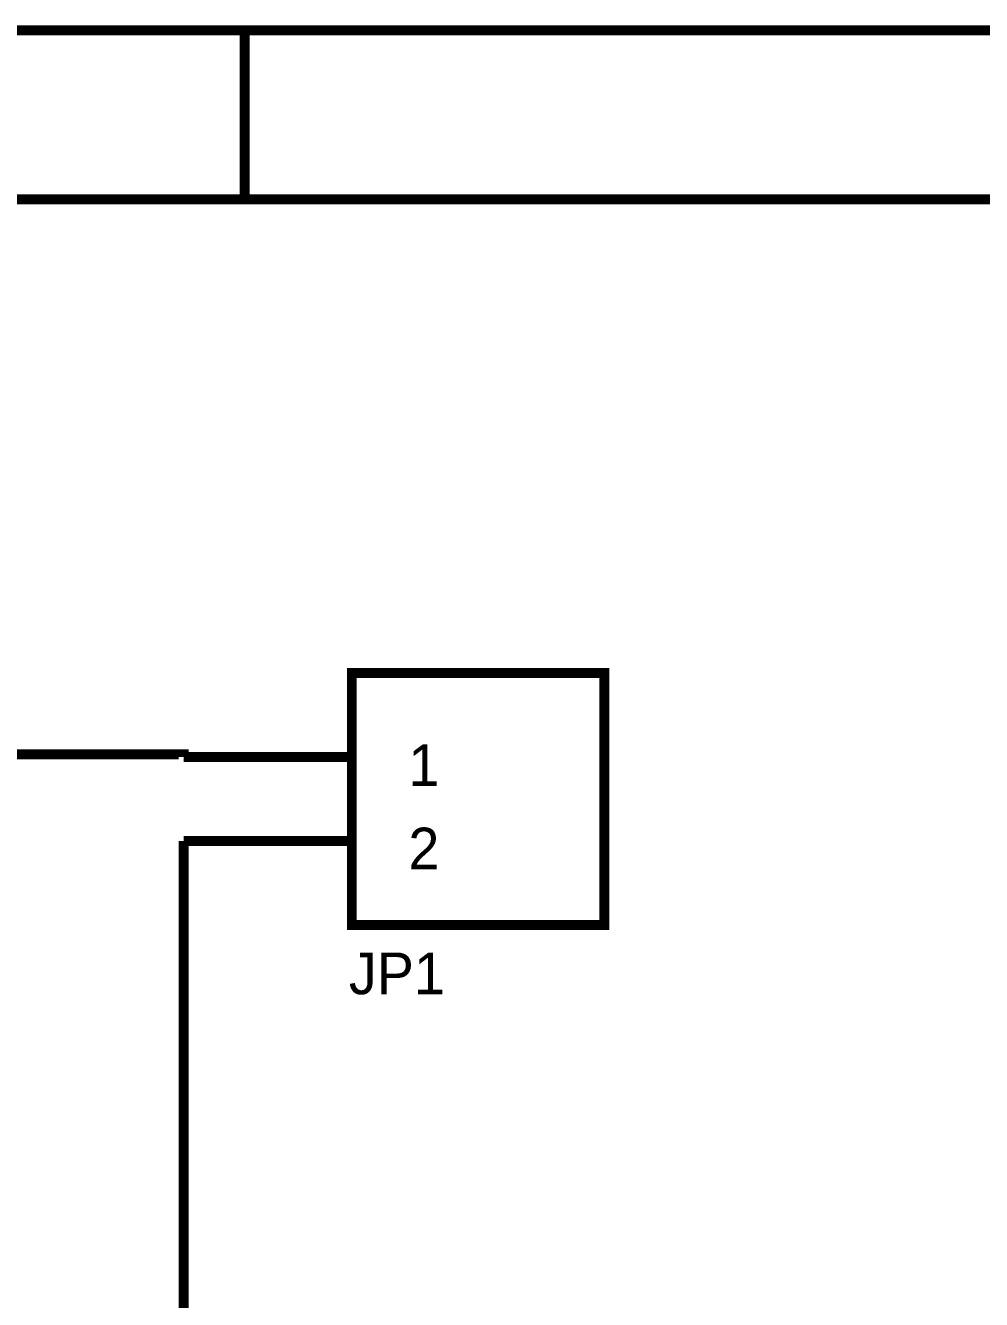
# Model space of a CAD drawing. Header units: millimetres. Extents: x 0 to 394, y 0 to 282.
# Drawn here: x 190.23 to 219.1, y 243.61 to 282.09 of the extents above; entities that cross this region are included whole.
import ezdxf

# ---------------------------------------------------------------- set-up
doc = ezdxf.new("R2010")
doc.units = ezdxf.units.MM
doc.layers.add('Sheet', color=255, linetype='Continuous')

msp = doc.modelspace()

# ---------------------------------------------------------------- linework, layer by layer
at = {"layer": 'Sheet'}
for points, const_width in [([(0.022, 281.94), (393.7, 281.94), (393.7, 0), (0.022, 0), (0.022, 281.94)], 0.3), ([(0.022, 281.94), (0.022, 0), (393.7, 0), (393.7, 281.94), (0.022, 281.94), (0.022, 281.94)], 0.0991), ([(5.099, 276.841), (388.624, 276.841), (388.624, 5.076), (5.099, 5.076), (5.099, 276.841)], 0.3), ([(5.099, 276.841), (5.099, 5.076), (388.624, 5.076), (388.624, 276.841), (5.099, 276.841), (5.099, 276.841)], 0.0991), ([(200.084, 262.533), (207.71, 262.533), (207.71, 254.919), (200.084, 254.919), (200.084, 262.533)], 0.3), ([(200.084, 262.533), (200.084, 254.919), (207.71, 254.919), (207.71, 262.533), (200.084, 262.533), (200.084, 262.533)], 0.0991)]:
    msp.add_lwpolyline(points, close=True, dxfattribs=dict(at, const_width=const_width))
at = {"layer": 'Sheet', "const_width": 0.3}
for points in [[(196.85, 281.94), (196.85, 276.852)], [(185.002, 259.995), (185.002, 260.073), (195.008, 260.073), (195.008, 259.995)], [(200.084, 259.995), (195.008, 259.995)], [(165.011, 214.993), (165.011, 219.99), (175.006, 219.99), (185.002, 219.99), (195.008, 219.99), (195.008, 257.457)], [(200.084, 257.457), (195.008, 257.457)]]:
    msp.add_lwpolyline(points, dxfattribs=at)

# ---------------------------------------------------------------- texts
at = {"layer": 'Sheet'}
for s, height, p in [('1', 1.258, (201.791, 259.119)), ('2', 1.258, (201.791, 256.603)), ('JP1', 1.2579, (199.995, 252.83))]:
    msp.add_text(s, height=height, dxfattribs=at).set_placement(p)

doc.saveas('drawing.dxf')
